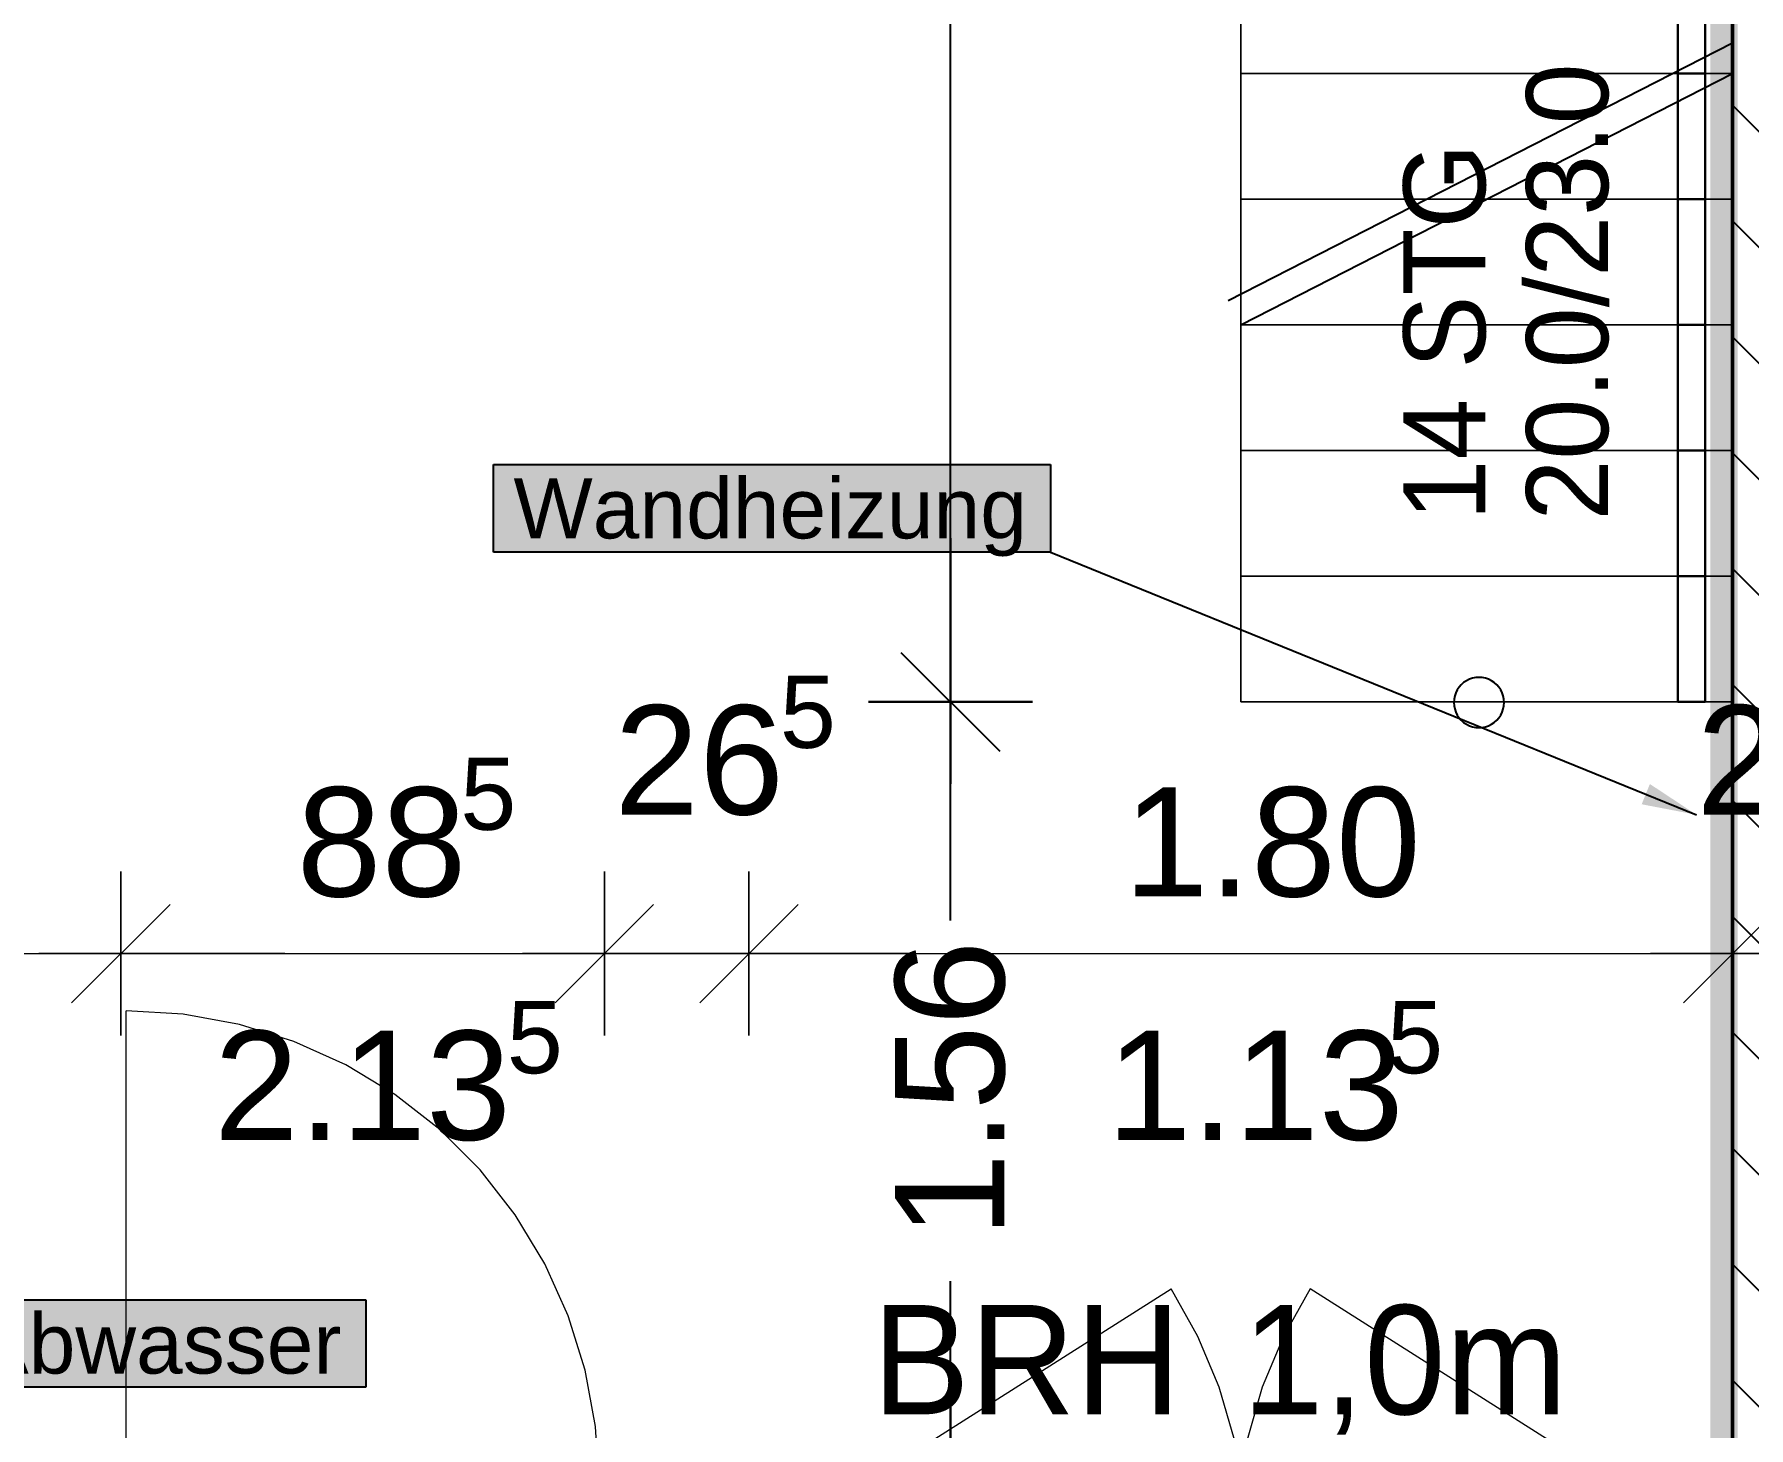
# Model space of a CAD drawing. Extents: x 0 to 756, y -25 to 420.
# Drawn here: x 194.5 to 257.2, y 265.6 to 316.6 of the extents above; entities that cross this region are included whole.
import ezdxf
from ezdxf.lldxf.tags import DXFTag

# ---------------------------------------------------------------- set-up
doc = ezdxf.new("R2010")
doc.units = 0
doc.layers.get('0').update_dxf_attribs({"lineweight": 25})
doc.layers.get('DEFPOINTS').update_dxf_attribs({"lineweight": 25})
for name, color, linetype, lineweight in [('A_Innenwand', 7, 'Continuous', 25), ('FENSTER-FL_GEL', 7, 'VERDECKT2_S2', 13), ('PFOSTEN__ST_TZEN', 7, 'Continuous', 13), ('Standard', 7, 'Continuous', 25), ('T_R_2D', 7, 'Continuous', 13), ('TREPPE', 7, 'Continuous', 13), ('WAND_HOLZ_NICHT_TRAGEND', 7, 'Continuous', 13), ('X_Text', 7, 'Continuous', 25)]:
    doc.layers.add(name, color=color, linetype=linetype, lineweight=lineweight)
doc.layers.add('H_Heizung', color=1, linetype='Continuous', lineweight=25, true_color=0xff0000)
doc.styles.get("Standard").update_dxf_attribs({"font": 'arial.ttf'})
tags = doc.linetypes.add('VERDECKT2_S2', pattern=[0.27, 0.2, -0.07]).pattern_tags.tags
tags[6:7] = [DXFTag(74, 4), DXFTag(75, 0), DXFTag(340, '0'), DXFTag(46, 1.0), DXFTag(50, 0.0), DXFTag(44, 0.0), DXFTag(45, 0.0)]
tags[4:5] = [DXFTag(74, 4), DXFTag(75, 0), DXFTag(340, '0'), DXFTag(46, 1.0), DXFTag(50, 0.0), DXFTag(44, 0.0), DXFTag(45, 0.0)]

# ---------------------------------------------------------------- blocks, each defined once
blk = doc.blocks.new('Referenz-A0T78P30OY')
at = {"layer": 'DEFPOINTS', "color": 0, "linetype": 'Continuous', "lineweight": -2, "ltscale": 0.25}
for p, q in [((227.987, 292.178), (227.987, 292.178)), ((238.607, 292.178), (238.607, 292.178)), ((238.607, 292.178), (238.607, 292.178))]:
    blk.add_line(p, q, dxfattribs=at)
at = {"layer": 'DEFPOINTS', "color": 0, "linetype": 'Continuous', "lineweight": 18, "ltscale": 0.18}
for p, q in [((197.623, 282.97), (197.623, 282.97)), ((215.323, 282.97), (215.323, 282.97)), ((220.607, 282.97), (220.607, 282.97)), ((256.607, 282.97), (256.607, 282.97))]:
    blk.add_line(p, q, dxfattribs=at)
at = {"layer": 'FENSTER-FL_GEL', "color": 0, "linetype": 'VERDECKT2_S2', "ltscale": 0.13}
for p, q in [((221.087, 261.198), (236.066, 270.703)), ((237.043, 268.952), (236.066, 270.703)), ((241.149, 270.703), (240.172, 268.952)), ((256.127, 261.198), (241.149, 270.703)), ((237.816, 267.102), (237.043, 268.952)), ((240.172, 268.952), (239.399, 267.102)), ((238.375, 265.176), (237.816, 267.102)), ((239.399, 267.102), (238.839, 265.176))]:
    blk.add_line(p, q, dxfattribs=at)
at = {"layer": 'Standard', "color": 0, "lineweight": -2}
for p, q in [((227.987, 292.178), (227.987, 328.358)), ((254.607, 319.778), (254.607, 315.178)), ((254.607, 315.178), (254.607, 319.778)), ((255.607, 315.178), (255.607, 319.778)), ((255.607, 319.778), (255.607, 315.178)), ((255.607, 315.178), (254.607, 315.178)), ((254.607, 315.178), (254.607, 310.578)), ((254.607, 310.578), (254.607, 315.178)), ((254.607, 315.178), (255.607, 315.178)), ((254.607, 315.178), (254.607, 315.178)), ((254.607, 315.178), (255.607, 315.178)), ((255.607, 315.178), (254.607, 315.178)), ((254.607, 315.178), (254.607, 315.178)), ((255.607, 310.578), (255.607, 315.178)), ((255.607, 315.178), (255.607, 310.578)), ((255.607, 315.178), (255.607, 315.178)), ((255.607, 315.178), (255.607, 315.178)), ((255.607, 310.578), (254.607, 310.578)), ((254.607, 310.578), (254.607, 305.978)), ((254.607, 305.978), (254.607, 310.578)), ((254.607, 310.578), (255.607, 310.578)), ((254.607, 310.578), (254.607, 310.578)), ((254.607, 310.578), (255.607, 310.578)), ((255.607, 310.578), (254.607, 310.578)), ((254.607, 310.578), (254.607, 310.578)), ((255.607, 305.978), (255.607, 310.578)), ((255.607, 310.578), (255.607, 305.978)), ((255.607, 310.578), (255.607, 310.578)), ((255.607, 310.578), (255.607, 310.578)), ((255.607, 305.978), (254.607, 305.978)), ((254.607, 305.978), (254.607, 301.378)), ((254.607, 301.378), (254.607, 305.978)), ((254.607, 305.978), (255.607, 305.978)), ((254.607, 305.978), (254.607, 305.978)), ((254.607, 305.978), (255.607, 305.978)), ((255.607, 305.978), (254.607, 305.978)), ((254.607, 305.978), (254.607, 305.978)), ((255.607, 301.378), (255.607, 305.978)), ((255.607, 305.978), (255.607, 301.378)), ((255.607, 305.978), (255.607, 305.978)), ((255.607, 305.978), (255.607, 305.978)), ((255.607, 301.378), (254.607, 301.378)), ((254.607, 301.378), (254.607, 296.778)), ((254.607, 296.778), (254.607, 301.378)), ((254.607, 301.378), (255.607, 301.378)), ((254.607, 301.378), (254.607, 301.378)), ((254.607, 301.378), (255.607, 301.378)), ((255.607, 301.378), (254.607, 301.378)), ((254.607, 301.378), (254.607, 301.378)), ((255.607, 296.778), (255.607, 301.378)), ((255.607, 301.378), (255.607, 296.778)), ((255.607, 301.378), (255.607, 301.378)), ((255.607, 301.378), (255.607, 301.378)), ((227.987, 298.178), (227.987, 289.178)), ((255.607, 296.778), (254.607, 296.778)), ((254.607, 296.778), (254.607, 292.178)), ((254.607, 292.178), (254.607, 296.778)), ((254.607, 296.778), (255.607, 296.778)), ((254.607, 296.778), (254.607, 296.778)), ((254.607, 296.778), (255.607, 296.778)), ((255.607, 296.778), (254.607, 296.778)), ((254.607, 296.778), (254.607, 296.778)), ((255.607, 292.178), (255.607, 296.778)), ((255.607, 296.778), (255.607, 292.178)), ((255.607, 296.778), (255.607, 296.778)), ((255.607, 296.778), (255.607, 296.778)), ((227.987, 286.178), (227.987, 295.178)), ((229.787, 290.378), (226.187, 293.978)), ((226.187, 293.978), (229.787, 290.378)), ((230.987, 292.178), (224.987, 292.178)), ((224.987, 292.178), (230.987, 292.178)), ((227.987, 284.175), (227.987, 292.178)), ((254.607, 292.178), (255.607, 292.178)), ((255.607, 292.178), (254.607, 292.178)), ((254.607, 292.178), (254.607, 292.178)), ((255.607, 292.178), (255.607, 292.178)), ((227.987, 260.978), (227.987, 270.975)), ((227.987, 266.978), (227.987, 257.978))]:
    blk.add_line(p, q, dxfattribs=at)
at = {"layer": 'Standard', "color": 0, "lineweight": 18}
for p, q in [((197.623, 279.97), (197.623, 285.97)), ((197.623, 285.97), (197.623, 279.97)), ((215.323, 279.97), (215.323, 285.97)), ((215.323, 285.97), (215.323, 279.97)), ((220.607, 279.97), (220.607, 285.97)), ((220.607, 285.97), (220.607, 279.97)), ((256.607, 279.97), (256.607, 285.97)), ((256.607, 285.97), (256.607, 279.97)), ((195.823, 281.17), (199.423, 284.77)), ((199.423, 284.77), (195.823, 281.17)), ((213.523, 281.17), (217.123, 284.77)), ((217.123, 284.77), (213.523, 281.17)), ((218.807, 281.17), (222.407, 284.77)), ((222.407, 284.77), (218.807, 281.17)), ((254.807, 281.17), (258.407, 284.77)), ((258.407, 284.77), (254.807, 281.17)), ((168.257, 282.97), (197.623, 282.97)), ((191.623, 282.97), (200.623, 282.97)), ((203.623, 282.97), (194.623, 282.97)), ((197.623, 282.97), (197.623, 282.97)), ((197.623, 282.97), (197.623, 282.97)), ((197.623, 282.97), (215.323, 282.97)), ((209.323, 282.97), (218.323, 282.97)), ((221.323, 282.97), (212.323, 282.97)), ((214.607, 282.97), (223.607, 282.97)), ((215.323, 282.97), (215.323, 282.97)), ((215.323, 282.97), (215.323, 282.97)), ((215.323, 282.97), (220.607, 282.97)), ((226.607, 282.97), (217.607, 282.97)), ((220.607, 282.97), (220.607, 282.97)), ((220.607, 282.97), (220.607, 282.97)), ((220.607, 282.97), (256.607, 282.97)), ((250.607, 282.97), (259.607, 282.97)), ((262.607, 282.97), (253.607, 282.97)), ((254.607, 282.97), (263.607, 282.97)), ((256.607, 282.97), (256.607, 282.97)), ((256.607, 282.97), (256.607, 282.97)), ((256.607, 282.97), (260.607, 282.97))]:
    blk.add_line(p, q, dxfattribs=at)
at = {"layer": 'T_R_2D', "color": 0, "linetype": 'Continuous', "ltscale": 0.13}
for p, q in [((197.823, 263.578), (197.823, 280.878)), ((199.908, 280.752), (197.823, 280.878)), ((201.963, 280.375), (199.908, 280.752)), ((203.957, 279.754), (201.963, 280.375)), ((205.862, 278.896), (203.957, 279.754)), ((207.65, 277.815), (205.862, 278.896)), ((209.295, 276.527), (207.65, 277.815)), ((210.772, 275.05), (209.295, 276.527)), ((212.06, 273.405), (210.772, 275.05)), ((213.141, 271.618), (212.06, 273.405)), ((213.998, 269.713), (213.141, 271.618)), ((214.62, 267.718), (213.998, 269.713)), ((214.997, 265.663), (214.62, 267.718)), ((215.123, 263.578), (214.997, 265.663))]:
    blk.add_line(p, q, dxfattribs=at)
at = {"layer": 'TREPPE', "color": 0}
for p, q in [((238.607, 319.778), (238.607, 315.178)), ((238.607, 315.178), (238.607, 319.778)), ((256.607, 315.178), (256.607, 319.778)), ((256.607, 319.778), (256.607, 315.178)), ((238.607, 315.178), (238.607, 310.578)), ((256.607, 315.178), (238.607, 315.178)), ((238.607, 315.178), (256.607, 315.178)), ((238.607, 310.578), (238.607, 315.178)), ((238.607, 315.178), (238.607, 315.178)), ((238.607, 315.178), (256.607, 315.178)), ((256.607, 315.178), (238.607, 315.178)), ((238.607, 315.178), (238.607, 315.178)), ((256.607, 310.578), (256.607, 315.178)), ((256.607, 315.178), (256.607, 310.578)), ((256.607, 315.178), (256.607, 315.178)), ((256.607, 315.178), (256.607, 315.178)), ((238.607, 310.578), (238.607, 305.978)), ((256.607, 310.578), (238.607, 310.578)), ((238.607, 310.578), (256.607, 310.578)), ((238.607, 305.978), (238.607, 310.578)), ((238.607, 310.578), (238.607, 310.578)), ((238.607, 310.578), (256.607, 310.578)), ((256.607, 310.578), (238.607, 310.578)), ((238.607, 310.578), (238.607, 310.578)), ((256.607, 305.978), (256.607, 310.578)), ((256.607, 310.578), (256.607, 305.978)), ((256.607, 310.578), (256.607, 310.578)), ((256.607, 310.578), (256.607, 310.578)), ((238.607, 305.978), (238.607, 301.378)), ((256.607, 305.978), (238.607, 305.978)), ((238.607, 305.978), (256.607, 305.978)), ((238.607, 301.378), (238.607, 305.978)), ((238.607, 305.978), (238.607, 305.978)), ((238.607, 305.978), (256.607, 305.978)), ((256.607, 305.978), (238.607, 305.978)), ((238.607, 305.978), (238.607, 305.978)), ((256.607, 301.378), (256.607, 305.978)), ((256.607, 305.978), (256.607, 301.378)), ((256.607, 305.978), (256.607, 305.978)), ((256.607, 305.978), (256.607, 305.978)), ((238.607, 301.378), (238.607, 296.778)), ((256.607, 301.378), (238.607, 301.378)), ((238.607, 301.378), (256.607, 301.378)), ((238.607, 296.778), (238.607, 301.378)), ((238.607, 301.378), (238.607, 301.378)), ((238.607, 301.378), (256.607, 301.378)), ((256.607, 301.378), (238.607, 301.378)), ((238.607, 301.378), (238.607, 301.378)), ((256.607, 296.778), (256.607, 301.378)), ((256.607, 301.378), (256.607, 296.778)), ((256.607, 301.378), (256.607, 301.378)), ((256.607, 301.378), (256.607, 301.378)), ((238.607, 296.778), (238.607, 292.178)), ((256.607, 296.778), (238.607, 296.778)), ((238.607, 296.778), (256.607, 296.778)), ((238.607, 292.178), (238.607, 296.778)), ((238.607, 296.778), (238.607, 296.778)), ((238.607, 296.778), (256.607, 296.778)), ((256.607, 296.778), (238.607, 296.778)), ((238.607, 296.778), (238.607, 296.778)), ((256.607, 292.178), (256.607, 296.778)), ((256.607, 296.778), (256.607, 292.178)), ((256.607, 296.778), (256.607, 296.778)), ((256.607, 296.778), (256.607, 296.778)), ((238.607, 292.178), (256.607, 292.178)), ((256.607, 292.178), (238.607, 292.178)), ((238.607, 292.178), (238.607, 292.178)), ((256.607, 292.178), (256.607, 292.178))]:
    blk.add_line(p, q, dxfattribs=at)
at = {"layer": 'TREPPE', "color": 0, "lineweight": -2}
for p, q in [((238.152, 306.868), (256.607, 316.301)), ((238.607, 305.978), (256.607, 315.178)), ((247.089, 293.048), (246.975, 293.009)), ((247.207, 293.072), (247.089, 293.048)), ((247.327, 293.079), (247.207, 293.072)), ((247.447, 293.072), (247.327, 293.079)), ((247.565, 293.048), (247.447, 293.072)), ((247.679, 293.009), (247.565, 293.048)), ((246.439, 292.398), (246.415, 292.279)), ((246.477, 292.511), (246.439, 292.398)), ((246.531, 292.619), (246.477, 292.511)), ((246.597, 292.719), (246.531, 292.619)), ((246.677, 292.81), (246.597, 292.719)), ((246.767, 292.889), (246.677, 292.81)), ((246.867, 292.956), (246.767, 292.889)), ((246.975, 293.009), (246.867, 292.956)), ((247.787, 292.956), (247.679, 293.009)), ((247.887, 292.889), (247.787, 292.956)), ((247.978, 292.81), (247.887, 292.889)), ((248.057, 292.719), (247.978, 292.81)), ((248.124, 292.619), (248.057, 292.719)), ((248.177, 292.511), (248.124, 292.619)), ((248.216, 292.398), (248.177, 292.511)), ((248.239, 292.279), (248.216, 292.398)), ((246.415, 292.279), (246.407, 292.159)), ((246.407, 292.159), (246.415, 292.039)), ((246.415, 292.039), (246.439, 291.921)), ((246.439, 291.921), (246.477, 291.807)), ((246.477, 291.807), (246.531, 291.699)), ((248.124, 291.699), (248.177, 291.807)), ((248.177, 291.807), (248.216, 291.921)), ((248.216, 291.921), (248.239, 292.039)), ((248.247, 292.159), (248.239, 292.279)), ((248.239, 292.039), (248.247, 292.159)), ((246.531, 291.699), (246.597, 291.599)), ((246.597, 291.599), (246.677, 291.509)), ((246.677, 291.509), (246.767, 291.43)), ((246.767, 291.43), (246.867, 291.363)), ((246.867, 291.363), (246.975, 291.309)), ((246.975, 291.309), (247.089, 291.271)), ((247.089, 291.271), (247.207, 291.247)), ((247.207, 291.247), (247.327, 291.239)), ((247.327, 291.239), (247.447, 291.247)), ((247.447, 291.247), (247.565, 291.271)), ((247.565, 291.271), (247.679, 291.309)), ((247.679, 291.309), (247.787, 291.363)), ((247.787, 291.363), (247.887, 291.43)), ((247.887, 291.43), (247.978, 291.509)), ((247.978, 291.509), (248.057, 291.599)), ((248.057, 291.599), (248.124, 291.699))]:
    blk.add_line(p, q, dxfattribs=at)
at = {"layer": 'WAND_HOLZ_NICHT_TRAGEND', "color": 0, "lineweight": 50}
for p, q in [((256.607, 376.578), (256.607, 260.978)), ((256.607, 260.978), (256.607, 376.578))]:
    blk.add_line(p, q, dxfattribs=at)
at = {"layer": 'PFOSTEN__ST_TZEN', "color": 0, "lineweight": 35, "char_height": 4, "attachment_point": 1}
for s, insert in [('{\\fPosterama Text Light;BRH}', (225.121, 270.105)), ('{\\fPosterama Text Light;1,0m}', (238.667, 270.105))]:
    blk.add_mtext(s, dxfattribs=dict(at, insert=insert))
at = {"layer": 'Standard', "color": 0, "lineweight": -2, "attachment_point": 1, "rotation": 90}
for s, insert, char_height in [('{\\fPosterama Text Light;20.0/23.0}', (249.055, 298.816), 3), ('{\\fPosterama Text Light;STG}', (244.561, 304.377), 3), ('{\\fPosterama Text Light;14}', (244.561, 298.816), 3), ('{\\fArial;1.56}', (225.955, 272.57), 4)]:
    blk.add_mtext(s, dxfattribs=dict(at, insert=insert, char_height=char_height))
at = {"layer": 'Standard', "color": 0, "lineweight": 18, "attachment_point": 1}
for s, insert, char_height in [('{\\fArial;5}', (221.741, 293.138), 2.64), ('{\\fArial;26}', (215.678, 292.058), 4), ('{\\fArial;20}', (255.285, 292.058), 4), ('{\\fArial;5}', (210.046, 290.138), 2.64), ('{\\fArial;88}', (204.056, 289.058), 4), ('{\\fArial;1.80}', (234.325, 289.058), 4), ('{\\fArial;5}', (211.749, 281.227), 2.64), ('{\\fArial;5}', (243.965, 281.227), 2.64), ('{\\fArial;2.13}', (201.027, 280.147), 4), ('{\\fArial;1.13}', (233.7, 280.147), 4)]:
    blk.add_mtext(s, dxfattribs=dict(at, insert=insert, char_height=char_height))
blk = doc.blocks.new('Wand-A0T78P4COY', base_point=(256.607, 260.978))
at = {"color": 0, "linetype": 'ByBlock', "lineweight": -2, "ltscale": 0.25}
blk.add_line((256.607, 376.578), (256.607, 260.978), dxfattribs=at)
at = {"color": 0, "lineweight": -2}
for p, q in [((256.607, 314.027), (260.607, 310.027)), ((256.607, 309.785), (260.607, 305.785)), ((256.607, 305.542), (260.607, 301.542)), ((256.607, 301.299), (260.607, 297.299)), ((256.607, 297.057), (260.607, 293.057)), ((256.607, 292.814), (260.607, 288.814)), ((256.607, 288.571), (260.607, 284.571)), ((256.607, 284.329), (260.607, 280.329)), ((256.607, 280.086), (260.607, 276.086)), ((256.607, 275.844), (260.607, 271.844)), ((256.607, 271.601), (260.607, 267.601)), ((256.607, 267.358), (260.607, 263.358))]:
    blk.add_line(p, q, dxfattribs=at)
blk = doc.blocks.new('Bauteilbeschriftung-A0T78PBSOY', base_point=(211.26, 288.05))
at = {"color": 0, "lineweight": -2}
for p, q in [((211.26, 300.864), (231.641, 300.864)), ((211.26, 297.664), (211.26, 300.864)), ((231.641, 300.864), (231.641, 297.664)), ((231.641, 297.664), (211.26, 297.664))]:
    blk.add_line(p, q, dxfattribs=at)
at = {"color": 0, "linetype": 'ByBlock', "lineweight": -2, "ltscale": 0.25}
blk.add_line((231.641, 297.664), (255.285, 288.05), dxfattribs=at)
at = {"color": 7, "linetype": 'ByBlock', "lineweight": -2, "ltscale": 0.25, "true_color": 0xffffff}
for points in [[(211.26, 297.664), (231.641, 297.664), (211.26, 300.864)], [(231.641, 297.664), (211.26, 300.864), (231.641, 300.864)]]:
    blk.add_solid(points, dxfattribs=at)
at = {"color": 0, "linetype": 'ByBlock', "lineweight": -2, "ltscale": 0.25}
for points in [[(254.706, 288.433), (253.282, 288.433), (253.583, 289.174)], [(255.285, 288.05), (254.706, 288.433), (253.282, 288.433)]]:
    blk.add_solid(points, dxfattribs=at)
at = {"color": 0, "linetype": 'ByBlock', "lineweight": -2, "ltscale": 0.25, "insert": (211.993, 300.364), "char_height": 2.2, "attachment_point": 1}
blk.add_mtext('{\\fArial;Wandheizung}', dxfattribs=at)
blk = doc.blocks.new('Bauteilbeschriftung-A0T78PCAOY', base_point=(176.608, 263.345))
at = {"color": 0, "lineweight": -2}
for p, q in [((176.608, 270.296), (206.591, 270.296)), ((176.608, 267.096), (176.608, 270.296)), ((206.591, 270.296), (206.591, 267.096)), ((206.591, 267.096), (176.608, 267.096))]:
    blk.add_line(p, q, dxfattribs=at)
at = {"color": 0, "linetype": 'ByBlock', "lineweight": -2, "ltscale": 0.25}
blk.add_line((176.608, 267.096), (179.447, 263.345), dxfattribs=at)
at = {"color": 7, "linetype": 'ByBlock', "lineweight": -2, "ltscale": 0.25, "true_color": 0xffffff}
for points in [[(176.608, 267.096), (206.591, 267.096), (176.608, 270.296)], [(206.591, 267.096), (176.608, 270.296), (206.591, 270.296)]]:
    blk.add_solid(points, dxfattribs=at)
at = {"color": 0, "linetype": 'ByBlock', "lineweight": -2, "ltscale": 0.25}
for points in [[(178.793, 264.698), (177.921, 264.698), (178.559, 265.181)], [(179.447, 263.345), (178.793, 264.698), (177.921, 264.698)]]:
    blk.add_solid(points, dxfattribs=at)
at = {"color": 0, "linetype": 'ByBlock', "lineweight": -2, "ltscale": 0.25, "insert": (177.341, 269.796), "char_height": 2.2, "attachment_point": 1}
blk.add_mtext('{\\fArial;Fallleitung Abwasser}', dxfattribs=at)

msp = doc.modelspace()

# ---------------------------------------------------------------- linework, layer by layer
at = {"layer": 'H_Heizung', "color": 1, "ltscale": 0.25, "true_color": 0xff0000}
for points in [[(255.792, 262.934), (256.792, 262.934), (255.792, 375.947)], [(256.792, 262.934), (255.792, 375.947), (256.792, 375.947)]]:
    msp.add_solid(points, dxfattribs=at)

# ---------------------------------------------------------------- block references
at = {"color": 8, "lineweight": 25, "ltscale": 0.25, "true_color": 0x808080}
msp.add_blockref('Referenz-A0T78P30OY', (0, 0), dxfattribs=at)
at = {"layer": 'A_Innenwand', "ltscale": 0.25}
msp.add_blockref('Wand-A0T78P4COY', (256.607, 260.978), dxfattribs=at)
at = {"layer": 'X_Text', "color": 7, "ltscale": 0.25}
for name, p in [('Bauteilbeschriftung-A0T78PBSOY', (211.26, 288.05)), ('Bauteilbeschriftung-A0T78PCAOY', (176.608, 263.345))]:
    msp.add_blockref(name, p, dxfattribs=at)

doc.saveas('drawing.dxf')
